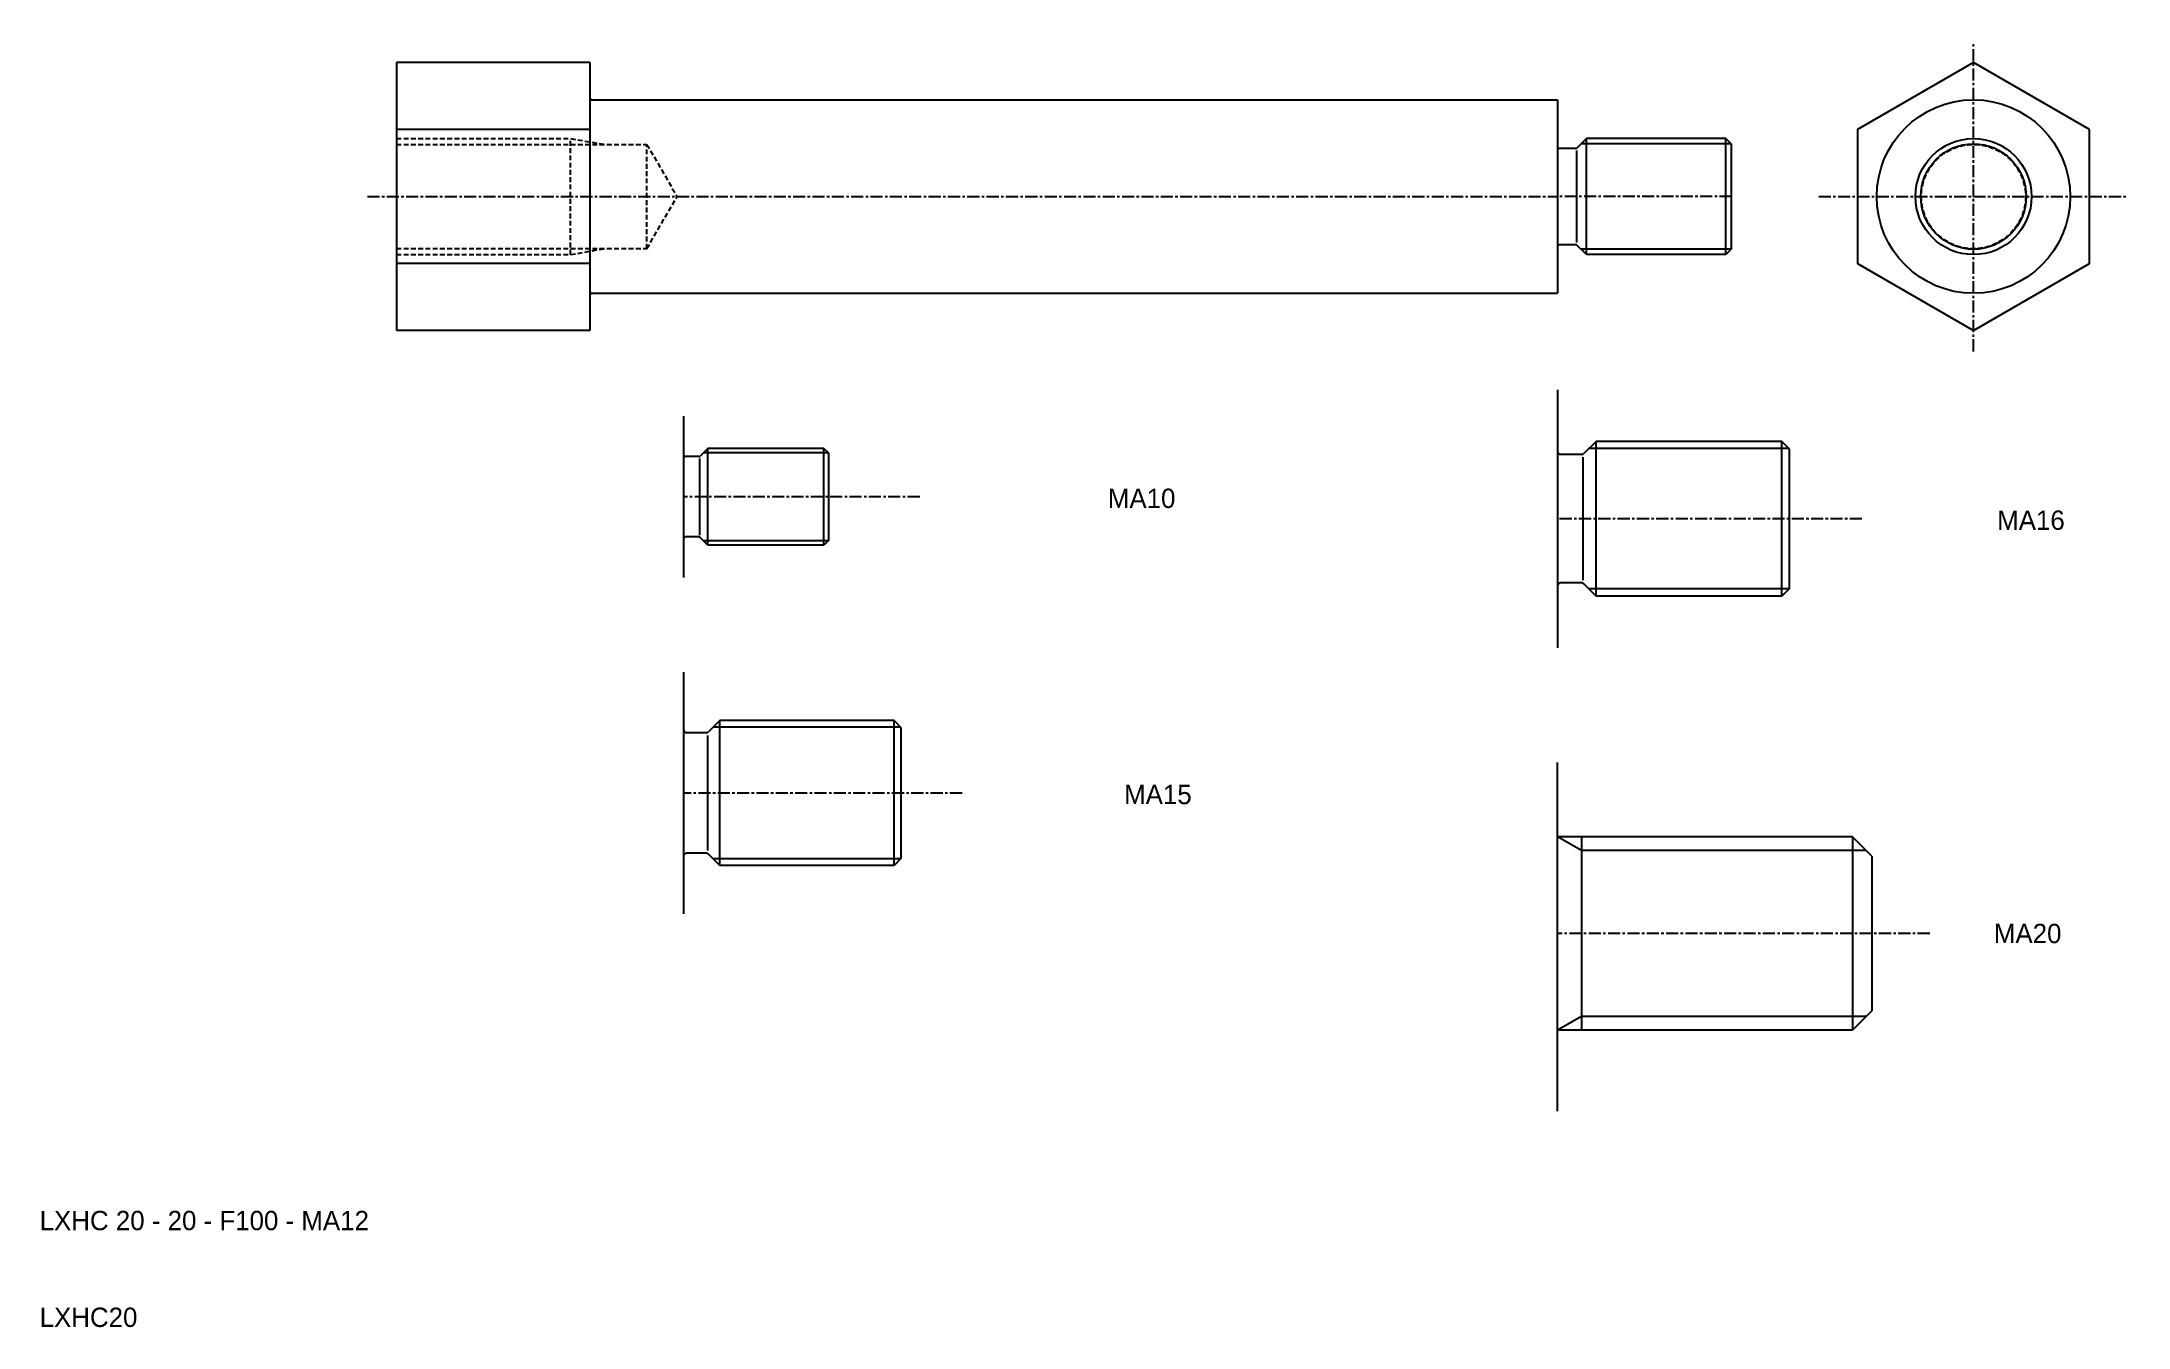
# Model space of a CAD drawing. Extents: x 40 to 255, y -65 to 68.
import ezdxf

# ---------------------------------------------------------------- set-up
doc = ezdxf.new("R2010")
doc.units = 0
doc.linetypes.add('CENTER', pattern=[2, 1.25, -0.25, 0.25, -0.25])
doc.linetypes.add('DASHED', pattern=[0.75, 0.5, -0.25])
doc.layers.get('0').update_dxf_attribs({"linetype": 'CONTINUOUS'})
doc.layers.add('CENTER', color=1, linetype='CENTER')

msp = doc.modelspace()

# ---------------------------------------------------------------- linework, layer by layer
at = {"color": 7, "linetype": 'CONTINUOUS'}
for p, q in [((76.29, 65.99), (76.29, 38.28)), ((96.29, 65.99), (76.29, 65.99)), ((96.29, 65.99), (96.29, 57.78)), ((96.29, 62.33), (96.29, 41.93)), ((96.49, 62.13), (196.29, 62.13)), ((196.29, 62.13), (196.29, 42.13)), ((96.29, 59.06), (76.29, 59.06)), ((198.17, 57.11), (196.53, 57.11)), ((198.26, 56.89), (198.26, 47.38)), ((199.29, 58.13), (198.34, 57.18)), ((213.69, 58.13), (199.29, 58.13)), ((199.29, 46.13), (199.29, 58.13)), ((213.69, 46.13), (213.69, 58.13)), ((214.29, 57.53), (213.69, 58.13)), ((214.29, 46.73), (214.29, 57.53)), ((198.17, 47.15), (196.53, 47.15)), ((199.29, 46.13), (198.34, 47.08)), ((213.69, 46.13), (199.29, 46.13)), ((214.29, 46.73), (213.69, 46.13)), ((96.29, 45.21), (76.29, 45.21)), ((96.29, 41.93), (96.29, 38.28)), ((96.49, 42.13), (196.29, 42.13)), ((96.29, 38.28), (76.29, 38.28)), ((196.29, 32.17), (196.29, 5.5)), ((105.97, 29.43), (105.97, 12.77)), ((108.47, 26.1), (107.68, 25.31)), ((108.47, 16.1), (108.47, 26.1)), ((120.47, 26.1), (108.47, 26.1)), ((120.97, 25.6), (120.47, 26.1)), ((120.47, 16.1), (120.47, 26.1)), ((200.29, 26.83), (199.02, 25.57)), ((200.29, 10.83), (200.29, 26.83)), ((219.49, 26.83), (200.29, 26.83)), ((220.29, 26.03), (219.49, 26.83)), ((219.49, 10.83), (219.49, 26.83)), ((220.29, 11.63), (220.29, 26.03)), ((107.54, 25.25), (106.17, 25.25)), ((107.62, 25.07), (107.62, 17.14)), ((120.97, 16.6), (120.97, 25.6)), ((198.8, 25.47), (196.61, 25.47)), ((198.92, 25.18), (198.92, 12.49)), ((107.54, 16.95), (106.17, 16.95)), ((108.47, 16.1), (107.68, 16.89)), ((120.47, 16.1), (108.47, 16.1)), ((120.97, 16.6), (120.47, 16.1)), ((198.8, 12.19), (196.61, 12.19)), ((200.29, 10.83), (199.02, 12.1)), ((219.49, 10.83), (200.29, 10.83)), ((220.29, 11.63), (219.49, 10.83)), ((105.97, 2.98), (105.97, -22.02)), ((109.72, -2.02), (108.54, -3.2)), ((109.72, -17.02), (109.72, -2.02)), ((127.72, -2.02), (109.72, -2.02)), ((128.47, -2.77), (127.72, -2.02)), ((127.72, -17.02), (127.72, -2.02)), ((108.32, -3.29), (106.27, -3.29)), ((108.44, -3.57), (108.44, -15.46)), ((128.47, -16.27), (128.47, -2.77)), ((196.29, -42.41), (196.29, -6.36)), ((226.77, -14.04), (196.29, -14.04)), ((198.77, -14.04), (198.77, -34.04)), ((226.77, -14.04), (226.77, -34.04)), ((228.77, -16.04), (226.77, -14.04)), ((108.32, -15.74), (106.27, -15.74)), ((109.72, -17.02), (108.54, -15.83)), ((127.72, -17.02), (109.72, -17.02)), ((128.47, -16.27), (127.72, -17.02)), ((228.77, -16.04), (228.77, -32.04)), ((228.77, -32.04), (226.77, -34.04)), ((226.77, -34.04), (196.29, -34.04))]:
    msp.add_line(p, q, dxfattribs=at)
at = {"color": 3, "linetype": 'DASHED'}
for p, q in [((76.29, 58.13), (94.29, 58.13)), ((76.29, 57.52), (102.18, 57.52)), ((94.29, 46.13), (94.29, 58.13)), ((94.29, 58.13), (97.79, 57.52)), ((102.18, 57.52), (105.29, 52.13)), ((102.18, 46.75), (102.18, 57.52)), ((102.18, 46.75), (105.29, 52.13)), ((76.29, 46.75), (102.18, 46.75)), ((76.29, 46.13), (94.29, 46.13)), ((94.29, 46.13), (97.79, 46.75))]:
    msp.add_line(p, q, dxfattribs=at)
at = {"color": 3, "linetype": 'CONTINUOUS'}
for p, q in [((214.24, 57.58), (198.74, 57.58)), ((214.24, 46.69), (198.74, 46.69)), ((220.23, 26.1), (199.55, 26.1)), ((120.93, 25.64), (108.01, 25.64)), ((120.93, 16.56), (108.01, 16.56)), ((220.23, 11.57), (199.55, 11.57)), ((128.41, -2.71), (109.03, -2.71)), ((198.77, -15.47), (196.29, -14.04)), ((128.41, -16.33), (109.03, -16.33)), ((228.2, -15.47), (198.77, -15.47)), ((198.77, -32.61), (196.29, -34.04)), ((228.2, -32.61), (198.77, -32.61))]:
    msp.add_line(p, q, dxfattribs=at)
at = {"color": 7, "linetype": 'CONTINUOUS'}
msp.add_lwpolyline([(251.29, 59.06), (239.29, 65.99), (227.29, 59.06), (227.29, 45.21), (239.29, 38.28), (251.29, 45.21)], close=True, dxfattribs=at)
for radius in [10, 6]:
    msp.add_circle((239.29, 52.13), radius, dxfattribs=at)
at = {"color": 3, "linetype": 'CONTINUOUS'}
msp.add_circle((239.29, 52.13), 5.45, dxfattribs=at)
at = {"color": 3, "linetype": 'DASHED'}
msp.add_circle((239.29, 52.13), 5.39, dxfattribs=at)
at = {"color": 7, "linetype": 'CONTINUOUS'}
for centre, radius, start, end in [((96.49, 62.33), 0.2, 180, 270), ((196.53, 57.35), 0.24, 180, 270), ((198.17, 57.35), 0.24, 270, 315), ((196.53, 46.91), 0.24, 90, 180), ((198.17, 46.91), 0.24, 45, 90), ((96.49, 41.93), 0.2, 90, 180), ((106.17, 25.45), 0.2, 180, 270), ((107.54, 25.45), 0.2, 270, 315), ((196.61, 25.79), 0.32, 180, 270), ((198.8, 25.79), 0.32, 270, 315), ((106.17, 16.75), 0.2, 90, 180), ((107.54, 16.75), 0.2, 45, 90), ((196.61, 11.87), 0.32, 90, 180), ((198.8, 11.87), 0.32, 45, 90), ((106.27, -2.99), 0.3, 180, 270), ((108.32, -2.99), 0.3, 270, 315), ((106.27, -16.04), 0.3, 90, 180), ((108.32, -16.04), 0.3, 45, 90)]:
    msp.add_arc(centre, radius, start, end, dxfattribs=at)
at = {"layer": 'CENTER', "color": 1, "linetype": 'CENTER'}
for p, q in [((239.29, 36.13), (239.29, 68.13)), ((73.29, 52.13), (196.29, 52.13)), ((214.29, 52.13), (196.29, 52.13)), ((223.29, 52.13), (255.29, 52.13)), ((130.37, 21.1), (105.97, 21.1)), ((227.76, 18.83), (196.29, 18.83)), ((134.75, -9.52), (105.97, -9.52)), ((234.77, -24.04), (196.29, -24.04))]:
    msp.add_line(p, q, dxfattribs=at)

# ---------------------------------------------------------------- texts
at = {"color": 7, "linetype": 'CONTINUOUS'}
for s, p in [('MA10', (149.82, 19.94)), ('MA16', (241.74, 17.68)), ('MA15', (151.5, -10.67)), ('MA20', (241.4, -25.04)), ('LXHC 20 - 20 - F100 - MA12', (39.41, -54.71)), ('LXHC20', (39.41, -64.71))]:
    msp.add_text(s, height=2, dxfattribs=at).set_placement(p)

doc.saveas('drawing.dxf')
